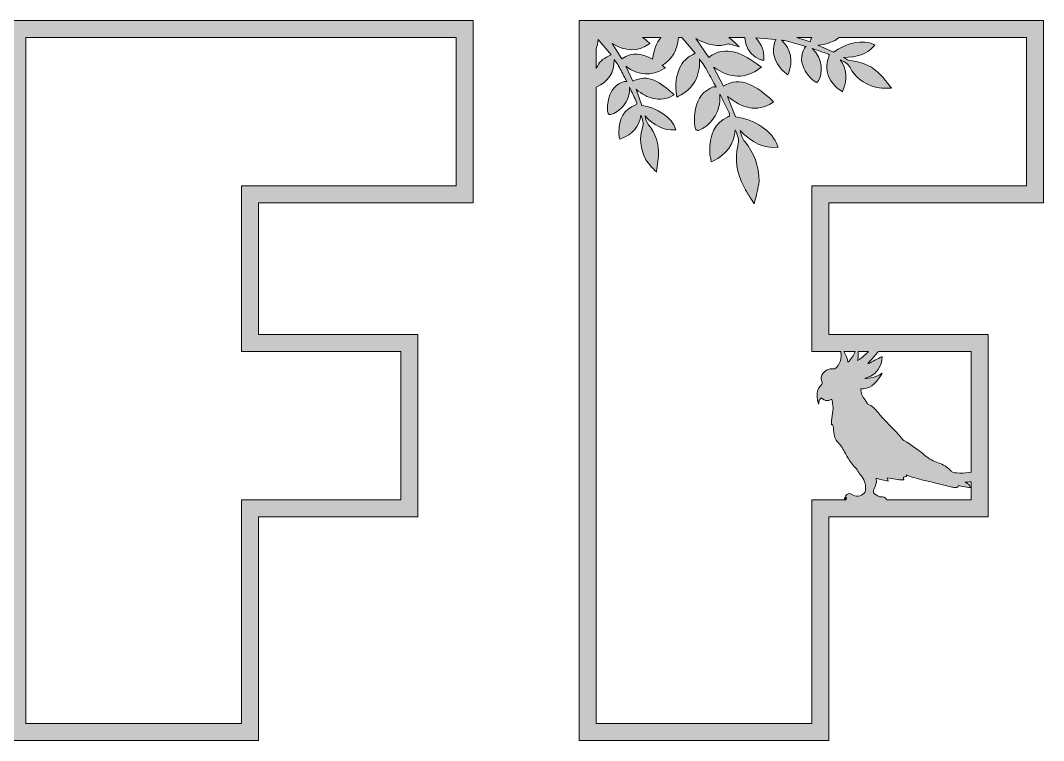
# Model space of a CAD drawing. Header units: millimetres. Extents: x 11 to 571, y -281 to -10.
# Drawn here: x 390.8 to 571.3, y -137.4 to -10.4 of the extents above; entities that cross this region are included whole.
import ezdxf

# ---------------------------------------------------------------- set-up
doc = ezdxf.new("R2010")
doc.units = ezdxf.units.MM
doc.header["$MEASUREMENT"] = 0
doc.layers.add('Layer 6', color=7, linetype='Continuous')
doc.layers.add('Layer 7', color=7, linetype='Continuous')

msp = doc.modelspace()

# ---------------------------------------------------------------- hatches: boundary and pattern name
at = {"layer": 'Layer 6'}
h = msp.add_hatch(color=2, dxfattribs=at)
h.dxf.hatch_style = 2
h.paths.add_polyline_path([(470.65, -10.41), (388.73, -10.41), (388.73, -137.41), (432.79, -137.41), (432.79, -97.98), (460.86, -97.98), (460.86, -65.82), (432.79, -65.82), (432.79, -42.57), (470.65, -42.57)])
h.paths.add_polyline_path([(467.65, -13.41), (467.65, -39.57), (432.79, -39.57), (429.79, -39.57), (429.79, -42.57), (429.79, -65.82), (429.79, -68.82), (432.79, -68.82), (457.86, -68.82), (457.86, -94.98), (432.79, -94.98), (429.79, -94.98), (429.79, -97.98), (429.79, -134.41), (391.73, -134.41), (391.73, -13.41)])
at = {"layer": 'Layer 7'}
h = msp.add_hatch(color=1, dxfattribs=at)
h.dxf.hatch_style = 2
h.paths.add_polyline_path([(571.27, -42.57), (571.27, -10.41), (489.35, -10.41), (489.35, -137.41), (533.41, -137.41), (533.41, -97.98), (561.48, -97.98), (561.48, -65.82), (533.41, -65.82), (533.41, -42.57)])
edge = h.paths.add_edge_path()
edge.add_spline(control_points=[(530.38, -13.41), (530.26, -13.65), (530.16, -13.91), (530.09, -14.19), (530.09, -14.19), (527.73, -13.41), (527.73, -13.41), (527.73, -13.41), (530.38, -13.41), (530.38, -13.41)], knot_values=[0, 0, 0, 0, 1, 1, 1, 2, 2, 2, 3, 3, 3, 3], degree=3, periodic=1)
edge = h.paths.add_edge_path()
edge.add_spline(control_points=[(503.77, -13.45), (502.97, -14.37), (502.49, -15.62), (502.31, -17.24), (500.61, -16.31), (498.71, -15.87), (496.9, -17.15), (496.9, -17.15), (495.16, -14.49), (495.16, -14.49), (497.54, -15.89), (499.67, -15.92), (501.65, -14.6), (501.65, -14.6), (501.83, -14.48), (501.83, -14.48), (501.83, -14.48), (501.63, -14.29), (501.63, -14.29), (501.27, -13.96), (500.91, -13.67), (500.54, -13.41), (500.54, -13.41), (503.79, -13.41), (503.79, -13.41), (503.77, -13.43), (503.74, -13.44), (503.72, -13.45), (503.74, -13.45), (503.75, -13.45), (503.77, -13.45)], knot_values=[0, 0, 0, 0, 1, 1, 1, 2, 2, 2, 3, 3, 3, 4, 4, 4, 5, 5, 5, 6, 6, 6, 7, 7, 7, 8, 8, 8, 9, 9, 9, 10, 10, 10, 10], degree=3, periodic=1)
edge = h.paths.add_edge_path()
edge.add_spline(control_points=[(494.97, -16.5), (493.75, -16.98), (493.02, -17.57), (492.55, -18.45), (492.47, -18.58), (492.41, -18.72), (492.35, -18.86), (492.35, -18.86), (492.35, -15.41), (492.35, -15.41), (492.52, -14.92), (492.64, -14.37), (492.69, -13.76), (492.69, -13.76), (494.97, -16.5), (494.97, -16.5)], knot_values=[0, 0, 0, 0, 1, 1, 1, 2, 2, 2, 3, 3, 3, 4, 4, 4, 5, 5, 5, 5], degree=3, periodic=1)
edge = h.paths.add_edge_path()
edge.add_spline(control_points=[(558.48, -94.98), (558.48, -94.98), (543.59, -94.98), (543.59, -94.98), (543.52, -94.66), (543.26, -94.45), (542.87, -94.44), (542.66, -94.44), (542.45, -94.46), (542.26, -94.39), (542.01, -94.3), (541.77, -94.14), (541.54, -93.99), (541.21, -93.77), (541.14, -93.42), (541.35, -93.07), (541.68, -92.53), (541.83, -91.94), (541.76, -91.3), (541.75, -91.26), (541.76, -91.21), (541.76, -91.16), (542.45, -91.36), (543.12, -91.59), (543.87, -91.64), (543.8, -91.43), (543.75, -91.26), (543.69, -91.08), (544.65, -91.27), (545.62, -91.42), (546.62, -91.45), (546.6, -91.38), (546.59, -91.34), (546.58, -91.3), (546.57, -91.26), (546.56, -91.21), (546.55, -91.16), (546.53, -90.95), (546.54, -90.95), (546.74, -90.93), (546.86, -90.92), (546.98, -90.9), (547.11, -90.87), (547.07, -90.76), (547.05, -90.69), (547.02, -90.59), (547.11, -90.62), (547.15, -90.63), (547.2, -90.65), (547.8, -90.84), (548.39, -91.05), (548.99, -91.21), (550.09, -91.5), (551.19, -91.74), (552.29, -92.01), (553.23, -92.24), (554.17, -92.47), (555.11, -92.7), (555.33, -92.75), (555.56, -92.79), (555.78, -92.8), (556.06, -92.81), (556.19, -92.7), (556.27, -92.42), (556.41, -92.46), (556.56, -92.51), (556.7, -92.54), (557.17, -92.62), (557.64, -92.71), (558.11, -92.77), (558.32, -92.8), (558.41, -92.65), (558.29, -92.47), (558.19, -92.33), (558.04, -92.22), (557.9, -92.12), (557.76, -92.02), (557.59, -91.95), (557.39, -91.85), (557.77, -91.83), (558.12, -91.81), (558.48, -91.8), (558.48, -91.8), (558.48, -94.98), (558.48, -94.98)], knot_values=[0, 0, 0, 0, 1, 1, 1, 2, 2, 2, 3, 3, 3, 4, 4, 4, 5, 5, 5, 6, 6, 6, 7, 7, 7, 8, 8, 8, 9, 9, 9, 10, 10, 10, 11, 11, 11, 12, 12, 12, 13, 13, 13, 14, 14, 14, 15, 15, 15, 16, 16, 16, 17, 17, 17, 18, 18, 18, 19, 19, 19, 20, 20, 20, 21, 21, 21, 22, 22, 22, 23, 23, 23, 24, 24, 24, 25, 25, 25, 26, 26, 26, 27, 27, 27, 28, 28, 28, 28], degree=3, periodic=1)
edge = h.paths.add_edge_path()
edge.add_spline(control_points=[(541.92, -69.05), (541.98, -68.97), (542.05, -68.9), (542.11, -68.82), (542.11, -68.82), (558.48, -68.82), (558.48, -68.82), (558.48, -68.82), (558.48, -90.08), (558.48, -90.08), (557.39, -90.31), (555.36, -90.3), (555.11, -90.01), (555.05, -89.95), (554.98, -89.89), (554.92, -89.83), (554.29, -89.17), (553.56, -88.7), (552.69, -88.43), (551.85, -88.17), (551.09, -87.75), (550.41, -87.18), (549.22, -86.19), (547.98, -85.27), (546.63, -84.51), (546.57, -84.48), (546.51, -84.43), (546.47, -84.37), (546.04, -83.88), (545.64, -83.37), (545.19, -82.91), (544.12, -81.82), (543.04, -80.75), (542.08, -79.56), (541.57, -78.94), (540.99, -78.39), (540.24, -78.06), (540.19, -78.04), (540.16, -77.97), (540.13, -77.92), (540.01, -77.71), (539.93, -77.47), (539.78, -77.31), (539.27, -76.77), (539.03, -76.14), (539.03, -75.41), (539.56, -75.4), (540.09, -75.29), (540.58, -75.09), (541.67, -74.64), (542.95, -72.43), (542.79, -72.59), (541.77, -73.56), (539.48, -73.6), (539.77, -73.52), (542.9, -72.73), (542.8, -69.7), (542.79, -69.68), (541.94, -70.12), (541.09, -70.55), (540.25, -70.99), (540.31, -70.87), (540.39, -70.78), (540.47, -70.7), (540.95, -70.15), (541.43, -69.59), (541.92, -69.05)], knot_values=[0, 0, 0, 0, 1, 1, 1, 2, 2, 2, 3, 3, 3, 4, 4, 4, 5, 5, 5, 6, 6, 6, 7, 7, 7, 8, 8, 8, 9, 9, 9, 10, 10, 10, 11, 11, 11, 12, 12, 12, 13, 13, 13, 14, 14, 14, 15, 15, 15, 16, 16, 16, 17, 17, 17, 18, 18, 18, 19, 19, 19, 20, 20, 20, 21, 21, 21, 22, 22, 22, 22], degree=3, periodic=1)
edge = h.paths.add_edge_path()
edge.add_spline(control_points=[(538.57, -68.82), (538.57, -68.82), (540.38, -68.82), (540.38, -68.82), (540.05, -69.12), (539.53, -69.71), (538.47, -70.4), (538.58, -69.89), (538.62, -69.36), (538.57, -68.82)], knot_values=[0, 0, 0, 0, 1, 1, 1, 2, 2, 2, 3, 3, 3, 3], degree=3, periodic=1)
edge = h.paths.add_edge_path()
edge.add_spline(control_points=[(538.05, -68.82), (537.78, -69.53), (537.32, -70.15), (536.77, -70.68), (536.67, -70.01), (536.4, -69.4), (536.05, -68.82), (536.05, -68.82), (538.05, -68.82), (538.05, -68.82)], knot_values=[0, 0, 0, 0, 1, 1, 1, 2, 2, 2, 3, 3, 3, 3], degree=3, periodic=1)
edge = h.paths.add_edge_path()
edge.add_spline(control_points=[(535.5, -68.82), (535.55, -69.1), (535.58, -69.37), (535.57, -69.65), (535.54, -70.19), (535.38, -70.72), (535.08, -71.17), (534.91, -71.44), (534.7, -71.67), (534.45, -71.87), (534.37, -71.86), (534.3, -71.86), (534.22, -71.86), (533.95, -71.85), (533.67, -71.84), (533.42, -71.92), (532.98, -72.05), (532.62, -72.33), (532.33, -72.69), (532.02, -73.09), (531.94, -73.53), (532.16, -74), (532.29, -74.27), (532.23, -74.5), (532.04, -74.71), (531.94, -74.83), (531.83, -74.94), (531.74, -75.06), (531.29, -75.72), (531.23, -76.46), (531.37, -77.23), (531.42, -77.5), (531.51, -77.76), (531.58, -78.02), (531.6, -78.02), (531.62, -78.02), (531.64, -78.01), (531.61, -77.6), (531.7, -77.23), (532.05, -76.96), (532.37, -77.28), (532.74, -77.45), (533.16, -77.43), (533.38, -77.42), (533.59, -77.35), (533.79, -77.29), (533.9, -77.26), (533.96, -77.28), (533.98, -77.4), (534.08, -78.01), (534.18, -78.63), (534.1, -79.26), (534.03, -79.83), (533.93, -80.4), (533.87, -80.98), (533.84, -81.22), (533.86, -81.48), (533.86, -81.75), (533.92, -81.69), (533.95, -81.65), (533.99, -81.61), (534.07, -81.8), (534.15, -81.98), (534.22, -82.16), (534.24, -82.2), (534.24, -82.25), (534.24, -82.3), (534.21, -82.79), (534.28, -83.27), (534.38, -83.74), (534.46, -84.07), (534.58, -84.38), (534.81, -84.63), (535.07, -84.92), (535.37, -85.18), (535.57, -85.5), (535.99, -86.16), (536.34, -86.86), (536.74, -87.54), (537.14, -88.21), (537.6, -88.85), (538.17, -89.39), (538.25, -89.47), (538.32, -89.56), (538.38, -89.65), (538.58, -89.95), (538.76, -90.28), (538.99, -90.57), (539.59, -91.32), (539.93, -92.16), (539.86, -93.14), (539.84, -93.39), (539.8, -93.63), (539.61, -93.79), (539.31, -94.06), (538.97, -94.23), (538.57, -94.29), (538.16, -94.35), (537.79, -94.21), (537.44, -94.01), (537.16, -93.85), (536.88, -93.8), (536.59, -94), (536.34, -94.17), (536.08, -94.69), (536.15, -94.91), (536.26, -94.78), (536.37, -94.65), (536.52, -94.48), (536.48, -94.67), (536.44, -94.83), (536.42, -94.98), (536.42, -94.98), (530.41, -94.98), (530.41, -94.98), (530.41, -94.98), (530.41, -134.41), (530.41, -134.41), (530.41, -134.41), (492.35, -134.41), (492.35, -134.41), (492.35, -134.41), (492.35, -22.18), (492.35, -22.18), (494.5, -21.19), (495.5, -19.67), (495.53, -17.3), (495.57, -17.35), (495.61, -17.41), (495.65, -17.46), (495.9, -17.81), (496.11, -18.11), (496.29, -18.41), (496.7, -19.16), (497.1, -19.93), (497.48, -20.67), (497.58, -20.86), (497.68, -21.04), (497.77, -21.22), (497.62, -21.17), (497.47, -21.13), (497.34, -21.17), (495.9, -21.62), (494.98, -22.6), (494.59, -24.09), (494.38, -24.9), (494.19, -25.77), (494.44, -26.78), (494.44, -26.78), (494.47, -26.91), (494.47, -26.91), (494.47, -26.91), (494.59, -26.95), (494.59, -26.95), (494.63, -26.96), (494.66, -26.97), (494.68, -26.98), (494.74, -27.01), (494.79, -27.03), (494.86, -27.01), (496.33, -26.62), (498.38, -24.83), (498.25, -22.19), (498.25, -22.19), (498.41, -22.54), (498.41, -22.54), (498.76, -23.29), (499.11, -24.04), (499.46, -24.8), (499.53, -24.95), (499.55, -25.06), (499.54, -25.13), (499.51, -25.21), (499.42, -25.29), (499.23, -25.36), (497.33, -26.07), (496.35, -27.67), (496.32, -30.11), (496.32, -30.31), (496.35, -30.53), (496.39, -30.75), (496.41, -30.86), (496.43, -30.97), (496.45, -31.09), (496.45, -31.09), (496.49, -31.37), (496.49, -31.37), (496.49, -31.37), (496.7, -31.28), (496.7, -31.28), (498.8, -30.44), (499.94, -29.1), (500.25, -27.12), (500.56, -27.89), (500.78, -28.58), (500.51, -29.34), (499.92, -31.03), (500.12, -32.99), (501.1, -34.98), (501.36, -35.5), (502.97, -37.15), (502.97, -37.15), (503, -36.85), (503.05, -36.55), (503.1, -36.26), (503.2, -35.62), (503.3, -34.95), (503.33, -34.26), (503.43, -32.19), (502.84, -30.34), (501.58, -28.79), (501.19, -28.31), (501.08, -27.82), (500.97, -27.25), (502.61, -29.01), (504.33, -29.83), (506.23, -29.73), (506.23, -29.73), (506.41, -29.73), (506.41, -29.73), (506.41, -29.73), (506.35, -29.52), (506.35, -29.52), (505.79, -27.61), (503.03, -25.7), (500.39, -25.38), (500.39, -25.38), (499.38, -22.54), (499.38, -22.54), (500.46, -23.43), (501.44, -23.95), (502.41, -24.17), (503.62, -24.45), (504.72, -24.28), (505.88, -23.64), (505.88, -23.64), (506.09, -23.52), (506.09, -23.52), (506.09, -23.52), (505.87, -23.32), (505.87, -23.32), (503.84, -21.42), (501.43, -19.68), (498.84, -21.14), (498.84, -21.14), (497.55, -18.48), (497.55, -18.48), (499.91, -20.16), (502.08, -20.29), (504.34, -18.89), (504.34, -18.89), (504.55, -18.75), (504.55, -18.75), (504.55, -18.75), (504.3, -18.56), (504.3, -18.56), (504.2, -18.48), (504.1, -18.41), (504, -18.33), (505.76, -17.24), (506.67, -15.66), (506.87, -13.41), (506.87, -13.41), (507.47, -13.41), (507.47, -13.41), (507.47, -13.41), (509.83, -16.19), (509.83, -16.19), (508.4, -16.87), (507.56, -17.67), (507.05, -18.82), (506.43, -20.24), (506.26, -21.78), (506.52, -23.54), (506.52, -23.54), (506.58, -23.93), (506.58, -23.93), (506.58, -23.93), (506.85, -23.79), (506.85, -23.79), (509.52, -22.4), (510.68, -20.35), (510.56, -17.2), (510.61, -17.27), (510.66, -17.34), (510.71, -17.4), (511.03, -17.84), (511.31, -18.21), (511.54, -18.6), (512.08, -19.55), (512.62, -20.53), (513.13, -21.47), (513.26, -21.7), (513.38, -21.94), (513.51, -22.17), (513.33, -22.11), (513.14, -22.07), (512.99, -22.13), (511.29, -22.77), (510.25, -24.08), (509.88, -26.02), (509.69, -27.08), (509.52, -28.22), (509.88, -29.51), (509.88, -29.51), (509.93, -29.69), (509.93, -29.69), (509.93, -29.69), (510.08, -29.73), (510.08, -29.73), (510.13, -29.74), (510.16, -29.76), (510.19, -29.77), (510.26, -29.79), (510.33, -29.82), (510.4, -29.79), (512.15, -29.22), (514.49, -26.81), (514.15, -23.4), (514.15, -23.4), (514.37, -23.84), (514.37, -23.84), (514.84, -24.8), (515.31, -25.76), (515.78, -26.72), (515.87, -26.91), (515.91, -27.05), (515.89, -27.14), (515.87, -27.25), (515.76, -27.35), (515.54, -27.45), (513.31, -28.47), (512.24, -30.58), (512.37, -33.73), (512.38, -34), (512.44, -34.27), (512.5, -34.56), (512.53, -34.7), (512.56, -34.84), (512.59, -34.99), (512.59, -34.99), (512.65, -35.36), (512.65, -35.36), (512.65, -35.36), (512.91, -35.24), (512.91, -35.24), (515.37, -34.04), (516.65, -32.26), (516.89, -29.69), (517.31, -30.67), (517.61, -31.55), (517.35, -32.54), (516.75, -34.76), (517.12, -37.28), (518.44, -39.81), (518.78, -40.48), (519.19, -41.12), (519.59, -41.73), (519.76, -42.01), (520.21, -42.73), (520.21, -42.73), (520.21, -42.73), (521.07, -39.67), (521.07, -38.78), (521.04, -36.09), (520.21, -33.73), (518.59, -31.78), (518.1, -31.18), (517.93, -30.55), (517.75, -29.81), (519.84, -32.02), (521.97, -32.99), (524.24, -32.78), (524.24, -32.78), (524.45, -32.76), (524.45, -32.76), (524.45, -32.76), (524.36, -32.5), (524.36, -32.5), (523.57, -30.05), (520.13, -27.71), (516.94, -27.43), (516.94, -27.43), (515.53, -23.8), (515.53, -23.8), (516.89, -24.89), (518.09, -25.52), (519.28, -25.77), (520.75, -26.07), (522.06, -25.8), (523.41, -24.91), (523.41, -24.91), (523.65, -24.76), (523.65, -24.76), (523.65, -24.76), (523.38, -24.51), (523.38, -24.51), (520.81, -22.14), (517.79, -20), (514.79, -22.01), (514.79, -22.01), (513.06, -18.63), (513.06, -18.63), (516, -20.7), (518.62, -20.76), (521.23, -18.84), (521.23, -18.84), (521.49, -18.65), (521.49, -18.65), (521.49, -18.65), (521.17, -18.42), (521.17, -18.42), (518.53, -16.43), (515.13, -14.49), (512.19, -16.94), (512.19, -16.94), (509.93, -13.58), (509.93, -13.58), (512.03, -14.79), (513.93, -15.11), (515.68, -14.54), (515.76, -14.56), (515.84, -14.58), (515.93, -14.6), (516.48, -14.74), (517.02, -14.89), (517.56, -15.05), (516.96, -14.41), (516.35, -13.87), (515.73, -13.41), (515.73, -13.41), (518.59, -13.41), (518.59, -13.41), (518.61, -16.71), (522.39, -18.1), (521.9, -17.16), (522, -15.85), (521.54, -14.65), (520.51, -13.47), (520.51, -13.47), (524.06, -13.74), (524.06, -13.74), (523.56, -14.95), (523.47, -15.88), (523.78, -16.83), (524.14, -17.99), (524.85, -18.97), (525.92, -19.81), (525.92, -19.81), (526.16, -20), (526.16, -20), (526.16, -20), (526.25, -19.77), (526.25, -19.77), (527.12, -17.44), (526.75, -15.61), (525.03, -13.89), (525.1, -13.9), (525.16, -13.91), (525.23, -13.92), (525.65, -13.98), (526.01, -14.03), (526.35, -14.13), (527.17, -14.35), (528.01, -14.6), (528.81, -14.84), (529.01, -14.9), (529.21, -14.96), (529.41, -15.02), (529.26, -15.09), (529.13, -15.17), (529.07, -15.29), (528.38, -16.63), (528.44, -17.98), (529.24, -19.29), (529.68, -20.01), (530.18, -20.75), (531.07, -21.28), (531.07, -21.28), (531.19, -21.35), (531.19, -21.35), (531.19, -21.35), (531.3, -21.29), (531.3, -21.29), (531.34, -21.27), (531.36, -21.26), (531.39, -21.25), (531.44, -21.22), (531.5, -21.19), (531.53, -21.14), (532.28, -19.81), (532.42, -17.09), (530.43, -15.34), (530.43, -15.34), (530.79, -15.47), (530.79, -15.47), (531.58, -15.74), (532.36, -16.02), (533.15, -16.29), (533.3, -16.35), (533.4, -16.41), (533.44, -16.47), (533.48, -16.54), (533.47, -16.66), (533.39, -16.85), (532.58, -18.71), (533.04, -20.53), (534.77, -22.24), (534.92, -22.39), (535.1, -22.51), (535.29, -22.64), (535.37, -22.7), (535.47, -22.76), (535.56, -22.83), (535.56, -22.83), (535.79, -23), (535.79, -23), (535.79, -23), (535.88, -22.79), (535.88, -22.79), (536.73, -20.69), (536.57, -18.95), (535.37, -17.34), (536.13, -17.66), (536.78, -17.99), (537.14, -18.7), (537.94, -20.31), (539.48, -21.52), (541.6, -22.2), (542.15, -22.38), (544.45, -22.38), (544.45, -22.38), (544.27, -22.14), (544.08, -21.9), (543.91, -21.67), (543.51, -21.14), (543.1, -20.6), (542.64, -20.1), (541.21, -18.59), (539.48, -17.73), (537.49, -17.55), (536.87, -17.5), (536.44, -17.23), (535.95, -16.92), (538.36, -16.97), (540.15, -16.3), (541.4, -14.87), (541.4, -14.87), (541.52, -14.74), (541.52, -14.74), (541.52, -14.74), (541.33, -14.64), (541.33, -14.64), (539.57, -13.71), (536.28, -14.36), (534.21, -16.03), (534.21, -16.03), (531.47, -14.78), (531.47, -14.78), (532.86, -14.62), (533.91, -14.28), (534.75, -13.74), (534.91, -13.64), (535.06, -13.53), (535.2, -13.41), (535.2, -13.41), (568.27, -13.41), (568.27, -13.41), (568.27, -13.41), (568.27, -39.57), (568.27, -39.57), (568.27, -39.57), (530.41, -39.57), (530.41, -39.57), (530.41, -39.57), (530.41, -68.82), (530.41, -68.82), (530.41, -68.82), (535.5, -68.82), (535.5, -68.82)], knot_values=[0, 0, 0, 0, 1, 1, 1, 2, 2, 2, 3, 3, 3, 4, 4, 4, 5, 5, 5, 6, 6, 6, 7, 7, 7, 8, 8, 8, 9, 9, 9, 10, 10, 10, 11, 11, 11, 12, 12, 12, 13, 13, 13, 14, 14, 14, 15, 15, 15, 16, 16, 16, 17, 17, 17, 18, 18, 18, 19, 19, 19, 20, 20, 20, 21, 21, 21, 22, 22, 22, 23, 23, 23, 24, 24, 24, 25, 25, 25, 26, 26, 26, 27, 27, 27, 28, 28, 28, 29, 29, 29, 30, 30, 30, 31, 31, 31, 32, 32, 32, 33, 33, 33, 34, 34, 34, 35, 35, 35, 36, 36, 36, 37, 37, 37, 38, 38, 38, 39, 39, 39, 40, 40, 40, 41, 41, 41, 42, 42, 42, 43, 43, 43, 44, 44, 44, 45, 45, 45, 46, 46, 46, 47, 47, 47, 48, 48, 48, 49, 49, 49, 50, 50, 50, 51, 51, 51, 52, 52, 52, 53, 53, 53, 54, 54, 54, 55, 55, 55, 56, 56, 56, 57, 57, 57, 58, 58, 58, 59, 59, 59, 60, 60, 60, 61, 61, 61, 62, 62, 62, 63, 63, 63, 64, 64, 64, 65, 65, 65, 66, 66, 66, 67, 67, 67, 68, 68, 68, 69, 69, 69, 70, 70, 70, 71, 71, 71, 72, 72, 72, 73, 73, 73, 74, 74, 74, 75, 75, 75, 76, 76, 76, 77, 77, 77, 78, 78, 78, 79, 79, 79, 80, 80, 80, 81, 81, 81, 82, 82, 82, 83, 83, 83, 84, 84, 84, 85, 85, 85, 86, 86, 86, 87, 87, 87, 88, 88, 88, 89, 89, 89, 90, 90, 90, 91, 91, 91, 92, 92, 92, 93, 93, 93, 94, 94, 94, 95, 95, 95, 96, 96, 96, 97, 97, 97, 98, 98, 98, 99, 99, 99, 100, 100, 100, 101, 101, 101, 102, 102, 102, 103, 103, 103, 104, 104, 104, 105, 105, 105, 106, 106, 106, 107, 107, 107, 108, 108, 108, 109, 109, 109, 110, 110, 110, 111, 111, 111, 112, 112, 112, 113, 113, 113, 114, 114, 114, 115, 115, 115, 116, 116, 116, 117, 117, 117, 118, 118, 118, 119, 119, 119, 120, 120, 120, 121, 121, 121, 122, 122, 122, 123, 123, 123, 124, 124, 124, 125, 125, 125, 126, 126, 126, 127, 127, 127, 128, 128, 128, 129, 129, 129, 130, 130, 130, 131, 131, 131, 132, 132, 132, 133, 133, 133, 134, 134, 134, 135, 135, 135, 136, 136, 136, 137, 137, 137, 138, 138, 138, 139, 139, 139, 140, 140, 140, 141, 141, 141, 142, 142, 142, 143, 143, 143, 144, 144, 144, 145, 145, 145, 146, 146, 146, 147, 147, 147, 148, 148, 148, 149, 149, 149, 150, 150, 150, 151, 151, 151, 152, 152, 152, 153, 153, 153, 154, 154, 154, 155, 155, 155, 156, 156, 156, 157, 157, 157, 158, 158, 158, 159, 159, 159, 160, 160, 160, 161, 161, 161, 162, 162, 162, 163, 163, 163, 164, 164, 164, 165, 165, 165, 166, 166, 166, 167, 167, 167, 168, 168, 168, 169, 169, 169, 170, 170, 170, 171, 171, 171, 172, 172, 172, 173, 173, 173, 174, 174, 174, 175, 175, 175, 176, 176, 176, 177, 177, 177, 178, 178, 178, 179, 179, 179, 180, 180, 180, 181, 181, 181, 182, 182, 182, 183, 183, 183, 184, 184, 184, 185, 185, 185, 186, 186, 186, 187, 187, 187, 188, 188, 188, 189, 189, 189, 190, 190, 190, 191, 191, 191, 192, 192, 192, 193, 193, 193, 193], degree=3, periodic=1)

# ---------------------------------------------------------------- linework, layer by layer
at = {"layer": 'Layer 6', "lineweight": 0}
for points in [[(470.65, -10.41), (388.73, -10.41), (388.73, -137.41), (432.79, -137.41), (432.79, -97.98), (460.86, -97.98), (460.86, -65.82), (432.79, -65.82), (432.79, -42.57), (470.65, -42.57), (470.65, -10.41), (470.65, -10.41)], [(467.65, -13.41), (467.65, -39.57), (432.79, -39.57), (429.79, -39.57), (429.79, -42.57), (429.79, -65.82), (429.79, -68.82), (432.79, -68.82), (457.86, -68.82), (457.86, -94.98), (432.79, -94.98), (429.79, -94.98), (429.79, -97.98), (429.79, -134.41), (391.73, -134.41), (391.73, -13.41), (467.65, -13.41)]]:
    msp.add_lwpolyline(points, dxfattribs=at)
at = {"layer": 'Layer 7', "lineweight": 0}
msp.add_lwpolyline([(571.27, -42.57), (571.27, -10.41), (489.35, -10.41), (489.35, -137.41), (533.41, -137.41), (533.41, -97.98), (561.48, -97.98), (561.48, -65.82), (533.41, -65.82), (533.41, -42.57), (571.27, -42.57)], dxfattribs=at)
for points, knots in [([(535.5, -68.82), (535.55, -69.1), (535.58, -69.37), (535.57, -69.65), (535.54, -70.19), (535.38, -70.72), (535.08, -71.17), (534.91, -71.44), (534.7, -71.67), (534.45, -71.87), (534.37, -71.86), (534.3, -71.86), (534.22, -71.86), (533.95, -71.85), (533.67, -71.84), (533.42, -71.92), (532.98, -72.05), (532.62, -72.33), (532.33, -72.69), (532.02, -73.09), (531.94, -73.53), (532.16, -74), (532.29, -74.27), (532.23, -74.5), (532.04, -74.71), (531.94, -74.83), (531.83, -74.94), (531.74, -75.06), (531.29, -75.72), (531.23, -76.46), (531.37, -77.23), (531.42, -77.5), (531.51, -77.76), (531.58, -78.02), (531.6, -78.02), (531.62, -78.02), (531.64, -78.01), (531.61, -77.6), (531.7, -77.23), (532.05, -76.96), (532.37, -77.28), (532.74, -77.45), (533.16, -77.43), (533.38, -77.42), (533.59, -77.35), (533.79, -77.29), (533.9, -77.26), (533.96, -77.28), (533.98, -77.4), (534.08, -78.01), (534.18, -78.63), (534.1, -79.26), (534.03, -79.83), (533.93, -80.4), (533.87, -80.98), (533.84, -81.22), (533.86, -81.48), (533.86, -81.75), (533.92, -81.69), (533.95, -81.65), (533.99, -81.61), (534.07, -81.8), (534.15, -81.98), (534.22, -82.16), (534.24, -82.2), (534.24, -82.25), (534.24, -82.3), (534.21, -82.79), (534.28, -83.27), (534.38, -83.74), (534.46, -84.07), (534.58, -84.38), (534.81, -84.63), (535.07, -84.92), (535.37, -85.18), (535.57, -85.5), (535.99, -86.16), (536.34, -86.86), (536.74, -87.54), (537.14, -88.21), (537.6, -88.85), (538.17, -89.39), (538.25, -89.47), (538.32, -89.56), (538.38, -89.65), (538.58, -89.95), (538.76, -90.28), (538.99, -90.57), (539.59, -91.32), (539.93, -92.16), (539.86, -93.14), (539.84, -93.39), (539.8, -93.63), (539.61, -93.79), (539.31, -94.06), (538.97, -94.23), (538.57, -94.29), (538.16, -94.35), (537.79, -94.21), (537.44, -94.01), (537.16, -93.85), (536.88, -93.8), (536.59, -94), (536.34, -94.17), (536.08, -94.69), (536.15, -94.91), (536.26, -94.78), (536.37, -94.65), (536.52, -94.48), (536.48, -94.67), (536.44, -94.83), (536.42, -94.98), (536.42, -94.98), (530.41, -94.98), (530.41, -94.98), (530.41, -94.98), (530.41, -134.41), (530.41, -134.41), (530.41, -134.41), (492.35, -134.41), (492.35, -134.41), (492.35, -134.41), (492.35, -22.18), (492.35, -22.18), (494.5, -21.19), (495.5, -19.67), (495.53, -17.3), (495.57, -17.35), (495.61, -17.41), (495.65, -17.46), (495.9, -17.81), (496.11, -18.11), (496.29, -18.41), (496.7, -19.16), (497.1, -19.93), (497.48, -20.67), (497.58, -20.86), (497.68, -21.04), (497.77, -21.22), (497.62, -21.17), (497.47, -21.13), (497.34, -21.17), (495.9, -21.62), (494.98, -22.6), (494.59, -24.09), (494.38, -24.9), (494.19, -25.77), (494.44, -26.78), (494.44, -26.78), (494.47, -26.91), (494.47, -26.91), (494.47, -26.91), (494.59, -26.95), (494.59, -26.95), (494.63, -26.96), (494.66, -26.97), (494.68, -26.98), (494.74, -27.01), (494.79, -27.03), (494.86, -27.01), (496.33, -26.62), (498.38, -24.83), (498.25, -22.19), (498.25, -22.19), (498.41, -22.54), (498.41, -22.54), (498.76, -23.29), (499.11, -24.04), (499.46, -24.8), (499.53, -24.95), (499.55, -25.06), (499.54, -25.13), (499.51, -25.21), (499.42, -25.29), (499.23, -25.36), (497.33, -26.07), (496.35, -27.67), (496.32, -30.11), (496.32, -30.31), (496.35, -30.53), (496.39, -30.75), (496.41, -30.86), (496.43, -30.97), (496.45, -31.09), (496.45, -31.09), (496.49, -31.37), (496.49, -31.37), (496.49, -31.37), (496.7, -31.28), (496.7, -31.28), (498.8, -30.44), (499.94, -29.1), (500.25, -27.12), (500.56, -27.89), (500.78, -28.58), (500.51, -29.34), (499.92, -31.03), (500.12, -32.99), (501.1, -34.98), (501.36, -35.5), (502.97, -37.15), (502.97, -37.15), (503, -36.85), (503.05, -36.55), (503.1, -36.26), (503.2, -35.62), (503.3, -34.95), (503.33, -34.26), (503.43, -32.19), (502.84, -30.34), (501.58, -28.79), (501.19, -28.31), (501.08, -27.82), (500.97, -27.25), (502.61, -29.01), (504.33, -29.83), (506.23, -29.73), (506.23, -29.73), (506.41, -29.73), (506.41, -29.73), (506.41, -29.73), (506.35, -29.52), (506.35, -29.52), (505.79, -27.61), (503.03, -25.7), (500.39, -25.38), (500.39, -25.38), (499.38, -22.54), (499.38, -22.54), (500.46, -23.43), (501.44, -23.95), (502.41, -24.17), (503.62, -24.45), (504.72, -24.28), (505.88, -23.64), (505.88, -23.64), (506.09, -23.52), (506.09, -23.52), (506.09, -23.52), (505.87, -23.32), (505.87, -23.32), (503.84, -21.42), (501.43, -19.68), (498.84, -21.14), (498.84, -21.14), (497.55, -18.48), (497.55, -18.48), (499.91, -20.16), (502.08, -20.29), (504.34, -18.89), (504.34, -18.89), (504.55, -18.75), (504.55, -18.75), (504.55, -18.75), (504.3, -18.56), (504.3, -18.56), (504.2, -18.48), (504.1, -18.41), (504, -18.33), (505.76, -17.24), (506.67, -15.66), (506.87, -13.41), (506.87, -13.41), (507.47, -13.41), (507.47, -13.41), (507.47, -13.41), (509.83, -16.19), (509.83, -16.19), (508.4, -16.87), (507.56, -17.67), (507.05, -18.82), (506.43, -20.24), (506.26, -21.78), (506.52, -23.54), (506.52, -23.54), (506.58, -23.93), (506.58, -23.93), (506.58, -23.93), (506.85, -23.79), (506.85, -23.79), (509.52, -22.4), (510.68, -20.35), (510.56, -17.2), (510.61, -17.27), (510.66, -17.34), (510.71, -17.4), (511.03, -17.84), (511.31, -18.21), (511.54, -18.6), (512.08, -19.55), (512.62, -20.53), (513.13, -21.47), (513.26, -21.7), (513.38, -21.94), (513.51, -22.17), (513.33, -22.11), (513.14, -22.07), (512.99, -22.13), (511.29, -22.77), (510.25, -24.08), (509.88, -26.02), (509.69, -27.08), (509.52, -28.22), (509.88, -29.51), (509.88, -29.51), (509.93, -29.69), (509.93, -29.69), (509.93, -29.69), (510.08, -29.73), (510.08, -29.73), (510.13, -29.74), (510.16, -29.76), (510.19, -29.77), (510.26, -29.79), (510.33, -29.82), (510.4, -29.79), (512.15, -29.22), (514.49, -26.81), (514.15, -23.4), (514.15, -23.4), (514.37, -23.84), (514.37, -23.84), (514.84, -24.8), (515.31, -25.76), (515.78, -26.72), (515.87, -26.91), (515.91, -27.05), (515.89, -27.14), (515.87, -27.25), (515.76, -27.35), (515.54, -27.45), (513.31, -28.47), (512.24, -30.58), (512.37, -33.73), (512.38, -34), (512.44, -34.27), (512.5, -34.56), (512.53, -34.7), (512.56, -34.84), (512.59, -34.99), (512.59, -34.99), (512.65, -35.36), (512.65, -35.36), (512.65, -35.36), (512.91, -35.24), (512.91, -35.24), (515.37, -34.04), (516.65, -32.26), (516.89, -29.69), (517.31, -30.67), (517.61, -31.55), (517.35, -32.54), (516.75, -34.76), (517.12, -37.28), (518.44, -39.81), (518.78, -40.48), (519.19, -41.12), (519.59, -41.73), (519.76, -42.01), (520.21, -42.73), (520.21, -42.73), (520.21, -42.73), (521.07, -39.67), (521.07, -38.78), (521.04, -36.09), (520.21, -33.73), (518.59, -31.78), (518.1, -31.18), (517.93, -30.55), (517.75, -29.81), (519.84, -32.02), (521.97, -32.99), (524.24, -32.78), (524.24, -32.78), (524.45, -32.76), (524.45, -32.76), (524.45, -32.76), (524.36, -32.5), (524.36, -32.5), (523.57, -30.05), (520.13, -27.71), (516.94, -27.43), (516.94, -27.43), (515.53, -23.8), (515.53, -23.8), (516.89, -24.89), (518.09, -25.52), (519.28, -25.77), (520.75, -26.07), (522.06, -25.8), (523.41, -24.91), (523.41, -24.91), (523.65, -24.76), (523.65, -24.76), (523.65, -24.76), (523.38, -24.51), (523.38, -24.51), (520.81, -22.14), (517.79, -20), (514.79, -22.01), (514.79, -22.01), (513.06, -18.63), (513.06, -18.63), (516, -20.7), (518.62, -20.76), (521.23, -18.84), (521.23, -18.84), (521.49, -18.65), (521.49, -18.65), (521.49, -18.65), (521.17, -18.42), (521.17, -18.42), (518.53, -16.43), (515.13, -14.49), (512.19, -16.94), (512.19, -16.94), (509.93, -13.58), (509.93, -13.58), (512.03, -14.79), (513.93, -15.11), (515.68, -14.54), (515.76, -14.56), (515.84, -14.58), (515.93, -14.6), (516.48, -14.74), (517.02, -14.89), (517.56, -15.05), (516.96, -14.41), (516.35, -13.87), (515.73, -13.41), (515.73, -13.41), (518.59, -13.41), (518.59, -13.41), (518.61, -16.71), (522.39, -18.1), (521.9, -17.16), (522, -15.85), (521.54, -14.65), (520.51, -13.47), (520.51, -13.47), (524.06, -13.74), (524.06, -13.74), (523.56, -14.95), (523.47, -15.88), (523.78, -16.83), (524.14, -17.99), (524.85, -18.97), (525.92, -19.81), (525.92, -19.81), (526.16, -20), (526.16, -20), (526.16, -20), (526.25, -19.77), (526.25, -19.77), (527.12, -17.44), (526.75, -15.61), (525.03, -13.89), (525.1, -13.9), (525.16, -13.91), (525.23, -13.92), (525.65, -13.98), (526.01, -14.03), (526.35, -14.13), (527.17, -14.35), (528.01, -14.6), (528.81, -14.84), (529.01, -14.9), (529.21, -14.96), (529.41, -15.02), (529.26, -15.09), (529.13, -15.17), (529.07, -15.29), (528.38, -16.63), (528.44, -17.98), (529.24, -19.29), (529.68, -20.01), (530.18, -20.75), (531.07, -21.28), (531.07, -21.28), (531.19, -21.35), (531.19, -21.35), (531.19, -21.35), (531.3, -21.29), (531.3, -21.29), (531.34, -21.27), (531.36, -21.26), (531.39, -21.25), (531.44, -21.22), (531.5, -21.19), (531.53, -21.14), (532.28, -19.81), (532.42, -17.09), (530.43, -15.34), (530.43, -15.34), (530.79, -15.47), (530.79, -15.47), (531.58, -15.74), (532.36, -16.02), (533.15, -16.29), (533.3, -16.35), (533.4, -16.41), (533.44, -16.47), (533.48, -16.54), (533.47, -16.66), (533.39, -16.85), (532.58, -18.71), (533.04, -20.53), (534.77, -22.24), (534.92, -22.39), (535.1, -22.51), (535.29, -22.64), (535.37, -22.7), (535.47, -22.76), (535.56, -22.83), (535.56, -22.83), (535.79, -23), (535.79, -23), (535.79, -23), (535.88, -22.79), (535.88, -22.79), (536.73, -20.69), (536.57, -18.95), (535.37, -17.34), (536.13, -17.66), (536.78, -17.99), (537.14, -18.7), (537.94, -20.31), (539.48, -21.52), (541.6, -22.2), (542.15, -22.38), (544.45, -22.38), (544.45, -22.38), (544.27, -22.14), (544.08, -21.9), (543.91, -21.67), (543.51, -21.14), (543.1, -20.6), (542.64, -20.1), (541.21, -18.59), (539.48, -17.73), (537.49, -17.55), (536.87, -17.5), (536.44, -17.23), (535.95, -16.92), (538.36, -16.97), (540.15, -16.3), (541.4, -14.87), (541.4, -14.87), (541.52, -14.74), (541.52, -14.74), (541.52, -14.74), (541.33, -14.64), (541.33, -14.64), (539.57, -13.71), (536.28, -14.36), (534.21, -16.03), (534.21, -16.03), (531.47, -14.78), (531.47, -14.78), (532.86, -14.62), (533.91, -14.28), (534.75, -13.74), (534.91, -13.64), (535.06, -13.53), (535.2, -13.41), (535.2, -13.41), (568.27, -13.41), (568.27, -13.41), (568.27, -13.41), (568.27, -39.57), (568.27, -39.57), (568.27, -39.57), (530.41, -39.57), (530.41, -39.57), (530.41, -39.57), (530.41, -68.82), (530.41, -68.82), (530.41, -68.82), (535.5, -68.82), (535.5, -68.82)], [0, 0, 0, 0, 1, 1, 1, 2, 2, 2, 3, 3, 3, 4, 4, 4, 5, 5, 5, 6, 6, 6, 7, 7, 7, 8, 8, 8, 9, 9, 9, 10, 10, 10, 11, 11, 11, 12, 12, 12, 13, 13, 13, 14, 14, 14, 15, 15, 15, 16, 16, 16, 17, 17, 17, 18, 18, 18, 19, 19, 19, 20, 20, 20, 21, 21, 21, 22, 22, 22, 23, 23, 23, 24, 24, 24, 25, 25, 25, 26, 26, 26, 27, 27, 27, 28, 28, 28, 29, 29, 29, 30, 30, 30, 31, 31, 31, 32, 32, 32, 33, 33, 33, 34, 34, 34, 35, 35, 35, 36, 36, 36, 37, 37, 37, 38, 38, 38, 39, 39, 39, 40, 40, 40, 41, 41, 41, 42, 42, 42, 43, 43, 43, 44, 44, 44, 45, 45, 45, 46, 46, 46, 47, 47, 47, 48, 48, 48, 49, 49, 49, 50, 50, 50, 51, 51, 51, 52, 52, 52, 53, 53, 53, 54, 54, 54, 55, 55, 55, 56, 56, 56, 57, 57, 57, 58, 58, 58, 59, 59, 59, 60, 60, 60, 61, 61, 61, 62, 62, 62, 63, 63, 63, 64, 64, 64, 65, 65, 65, 66, 66, 66, 67, 67, 67, 68, 68, 68, 69, 69, 69, 70, 70, 70, 71, 71, 71, 72, 72, 72, 73, 73, 73, 74, 74, 74, 75, 75, 75, 76, 76, 76, 77, 77, 77, 78, 78, 78, 79, 79, 79, 80, 80, 80, 81, 81, 81, 82, 82, 82, 83, 83, 83, 84, 84, 84, 85, 85, 85, 86, 86, 86, 87, 87, 87, 88, 88, 88, 89, 89, 89, 90, 90, 90, 91, 91, 91, 92, 92, 92, 93, 93, 93, 94, 94, 94, 95, 95, 95, 96, 96, 96, 97, 97, 97, 98, 98, 98, 99, 99, 99, 100, 100, 100, 101, 101, 101, 102, 102, 102, 103, 103, 103, 104, 104, 104, 105, 105, 105, 106, 106, 106, 107, 107, 107, 108, 108, 108, 109, 109, 109, 110, 110, 110, 111, 111, 111, 112, 112, 112, 113, 113, 113, 114, 114, 114, 115, 115, 115, 116, 116, 116, 117, 117, 117, 118, 118, 118, 119, 119, 119, 120, 120, 120, 121, 121, 121, 122, 122, 122, 123, 123, 123, 124, 124, 124, 125, 125, 125, 126, 126, 126, 127, 127, 127, 128, 128, 128, 129, 129, 129, 130, 130, 130, 131, 131, 131, 132, 132, 132, 133, 133, 133, 134, 134, 134, 135, 135, 135, 136, 136, 136, 137, 137, 137, 138, 138, 138, 139, 139, 139, 140, 140, 140, 141, 141, 141, 142, 142, 142, 143, 143, 143, 144, 144, 144, 145, 145, 145, 146, 146, 146, 147, 147, 147, 148, 148, 148, 149, 149, 149, 150, 150, 150, 151, 151, 151, 152, 152, 152, 153, 153, 153, 154, 154, 154, 155, 155, 155, 156, 156, 156, 157, 157, 157, 158, 158, 158, 159, 159, 159, 160, 160, 160, 161, 161, 161, 162, 162, 162, 163, 163, 163, 164, 164, 164, 165, 165, 165, 166, 166, 166, 167, 167, 167, 168, 168, 168, 169, 169, 169, 170, 170, 170, 171, 171, 171, 172, 172, 172, 173, 173, 173, 174, 174, 174, 175, 175, 175, 176, 176, 176, 177, 177, 177, 178, 178, 178, 179, 179, 179, 180, 180, 180, 181, 181, 181, 182, 182, 182, 183, 183, 183, 184, 184, 184, 185, 185, 185, 186, 186, 186, 187, 187, 187, 188, 188, 188, 189, 189, 189, 190, 190, 190, 191, 191, 191, 192, 192, 192, 193, 193, 193, 193]), ([(494.97, -16.5), (493.75, -16.98), (493.02, -17.57), (492.55, -18.45), (492.47, -18.58), (492.41, -18.72), (492.35, -18.86), (492.35, -18.86), (492.35, -15.41), (492.35, -15.41), (492.52, -14.92), (492.64, -14.37), (492.69, -13.76), (492.69, -13.76), (494.97, -16.5), (494.97, -16.5)], [0, 0, 0, 0, 1, 1, 1, 2, 2, 2, 3, 3, 3, 4, 4, 4, 5, 5, 5, 5]), ([(503.77, -13.45), (502.97, -14.37), (502.49, -15.62), (502.31, -17.24), (500.61, -16.31), (498.71, -15.87), (496.9, -17.15), (496.9, -17.15), (495.16, -14.49), (495.16, -14.49), (497.54, -15.89), (499.67, -15.92), (501.65, -14.6), (501.65, -14.6), (501.83, -14.48), (501.83, -14.48), (501.83, -14.48), (501.63, -14.29), (501.63, -14.29), (501.27, -13.96), (500.91, -13.67), (500.54, -13.41), (500.54, -13.41), (503.79, -13.41), (503.79, -13.41), (503.77, -13.43), (503.74, -13.44), (503.72, -13.45), (503.74, -13.45), (503.75, -13.45), (503.77, -13.45)], [0, 0, 0, 0, 1, 1, 1, 2, 2, 2, 3, 3, 3, 4, 4, 4, 5, 5, 5, 6, 6, 6, 7, 7, 7, 8, 8, 8, 9, 9, 9, 10, 10, 10, 10]), ([(530.38, -13.41), (530.26, -13.65), (530.16, -13.91), (530.09, -14.19), (530.09, -14.19), (527.73, -13.41), (527.73, -13.41), (527.73, -13.41), (530.38, -13.41), (530.38, -13.41)], [0, 0, 0, 0, 1, 1, 1, 2, 2, 2, 3, 3, 3, 3]), ([(538.05, -68.82), (537.78, -69.53), (537.32, -70.15), (536.77, -70.68), (536.67, -70.01), (536.4, -69.4), (536.05, -68.82), (536.05, -68.82), (538.05, -68.82), (538.05, -68.82)], [0, 0, 0, 0, 1, 1, 1, 2, 2, 2, 3, 3, 3, 3]), ([(538.57, -68.82), (538.57, -68.82), (540.38, -68.82), (540.38, -68.82), (540.05, -69.12), (539.53, -69.71), (538.47, -70.4), (538.58, -69.89), (538.62, -69.36), (538.57, -68.82)], [0, 0, 0, 0, 1, 1, 1, 2, 2, 2, 3, 3, 3, 3]), ([(541.92, -69.05), (541.98, -68.97), (542.05, -68.9), (542.11, -68.82), (542.11, -68.82), (558.48, -68.82), (558.48, -68.82), (558.48, -68.82), (558.48, -90.08), (558.48, -90.08), (557.39, -90.31), (555.36, -90.3), (555.11, -90.01), (555.05, -89.95), (554.98, -89.89), (554.92, -89.83), (554.29, -89.17), (553.56, -88.7), (552.69, -88.43), (551.85, -88.17), (551.09, -87.75), (550.41, -87.18), (549.22, -86.19), (547.98, -85.27), (546.63, -84.51), (546.57, -84.48), (546.51, -84.43), (546.47, -84.37), (546.04, -83.88), (545.64, -83.37), (545.19, -82.91), (544.12, -81.82), (543.04, -80.75), (542.08, -79.56), (541.57, -78.94), (540.99, -78.39), (540.24, -78.06), (540.19, -78.04), (540.16, -77.97), (540.13, -77.92), (540.01, -77.71), (539.93, -77.47), (539.78, -77.31), (539.27, -76.77), (539.03, -76.14), (539.03, -75.41), (539.56, -75.4), (540.09, -75.29), (540.58, -75.09), (541.67, -74.64), (542.95, -72.43), (542.79, -72.59), (541.77, -73.56), (539.48, -73.6), (539.77, -73.52), (542.9, -72.73), (542.8, -69.7), (542.79, -69.68), (541.94, -70.12), (541.09, -70.55), (540.25, -70.99), (540.31, -70.87), (540.39, -70.78), (540.47, -70.7), (540.95, -70.15), (541.43, -69.59), (541.92, -69.05)], [0, 0, 0, 0, 1, 1, 1, 2, 2, 2, 3, 3, 3, 4, 4, 4, 5, 5, 5, 6, 6, 6, 7, 7, 7, 8, 8, 8, 9, 9, 9, 10, 10, 10, 11, 11, 11, 12, 12, 12, 13, 13, 13, 14, 14, 14, 15, 15, 15, 16, 16, 16, 17, 17, 17, 18, 18, 18, 19, 19, 19, 20, 20, 20, 21, 21, 21, 22, 22, 22, 22]), ([(558.48, -94.98), (558.48, -94.98), (543.59, -94.98), (543.59, -94.98), (543.52, -94.66), (543.26, -94.45), (542.87, -94.44), (542.66, -94.44), (542.45, -94.46), (542.26, -94.39), (542.01, -94.3), (541.77, -94.14), (541.54, -93.99), (541.21, -93.77), (541.14, -93.42), (541.35, -93.07), (541.68, -92.53), (541.83, -91.94), (541.76, -91.3), (541.75, -91.26), (541.76, -91.21), (541.76, -91.16), (542.45, -91.36), (543.12, -91.59), (543.87, -91.64), (543.8, -91.43), (543.75, -91.26), (543.69, -91.08), (544.65, -91.27), (545.62, -91.42), (546.62, -91.45), (546.6, -91.38), (546.59, -91.34), (546.58, -91.3), (546.57, -91.26), (546.56, -91.21), (546.55, -91.16), (546.53, -90.95), (546.54, -90.95), (546.74, -90.93), (546.86, -90.92), (546.98, -90.9), (547.11, -90.87), (547.07, -90.76), (547.05, -90.69), (547.02, -90.59), (547.11, -90.62), (547.15, -90.63), (547.2, -90.65), (547.8, -90.84), (548.39, -91.05), (548.99, -91.21), (550.09, -91.5), (551.19, -91.74), (552.29, -92.01), (553.23, -92.24), (554.17, -92.47), (555.11, -92.7), (555.33, -92.75), (555.56, -92.79), (555.78, -92.8), (556.06, -92.81), (556.19, -92.7), (556.27, -92.42), (556.41, -92.46), (556.56, -92.51), (556.7, -92.54), (557.17, -92.62), (557.64, -92.71), (558.11, -92.77), (558.32, -92.8), (558.41, -92.65), (558.29, -92.47), (558.19, -92.33), (558.04, -92.22), (557.9, -92.12), (557.76, -92.02), (557.59, -91.95), (557.39, -91.85), (557.77, -91.83), (558.12, -91.81), (558.48, -91.8), (558.48, -91.8), (558.48, -94.98), (558.48, -94.98)], [0, 0, 0, 0, 1, 1, 1, 2, 2, 2, 3, 3, 3, 4, 4, 4, 5, 5, 5, 6, 6, 6, 7, 7, 7, 8, 8, 8, 9, 9, 9, 10, 10, 10, 11, 11, 11, 12, 12, 12, 13, 13, 13, 14, 14, 14, 15, 15, 15, 16, 16, 16, 17, 17, 17, 18, 18, 18, 19, 19, 19, 20, 20, 20, 21, 21, 21, 22, 22, 22, 23, 23, 23, 24, 24, 24, 25, 25, 25, 26, 26, 26, 27, 27, 27, 28, 28, 28, 28])]:
    msp.add_open_spline(points, degree=3, knots=knots, dxfattribs=at)

doc.saveas('drawing.dxf')
